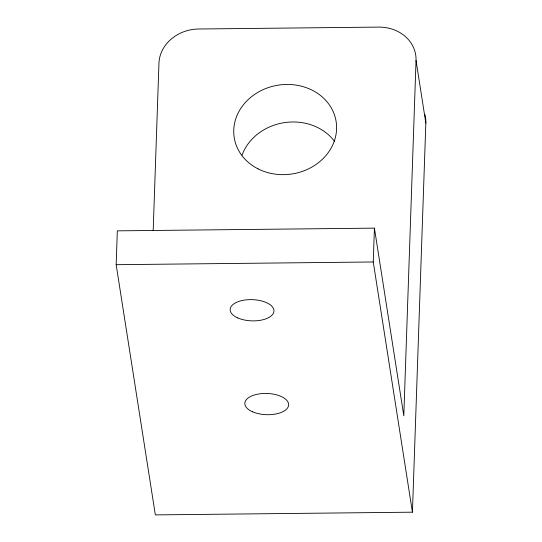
<?xml version="1.0" encoding="UTF-8"?>
<svg xmlns="http://www.w3.org/2000/svg" width="542" height="542" viewBox="0 0 542 542"><rect width="100%" height="100%" fill="white"/><g stroke="black" fill="none" stroke-linecap="round" stroke-linejoin="round"><path stroke-width="0.81" d="M424.826 114.335A38.692 33.712 -8.9 0 1 425.836 123.081L412.435 512.183L155.344 514.9L116.164 264.692L117.329 230.851L374.42 228.141L403.804 415.795L416.039 60.528A38.692 33.712 -8.9 0 0 378.641 27.1L198.684 29.004A38.692 33.712 -8.9 0 0 158.955 63.245L153.183 230.729M412.435 512.183L373.255 261.976L374.42 228.141M116.164 264.692L373.255 261.976M416.039 60.528L425.836 123.081M242.044 155.181A51.592 44.945 -8.9 0 1 284.536 122.614A51.592 44.945 -8.9 0 1 334.55 141.421M237.782 317.93A21.924 10.616 2 0 0 273.595 312.775A21.924 10.616 2 0 0 244.788 300.038A21.924 10.616 2 0 0 237.782 317.93M252.47 411.757A21.924 10.616 2 0 0 288.283 406.602A21.924 10.616 2 0 0 259.483 393.865A21.924 10.616 2 0 0 252.47 411.757M258.114 168.894A51.592 44.945 -8.9 0 0 336.582 129.01A51.592 44.945 -8.9 0 0 260.804 90.758A51.592 44.945 -8.9 0 0 258.114 168.894"/></g></svg>
